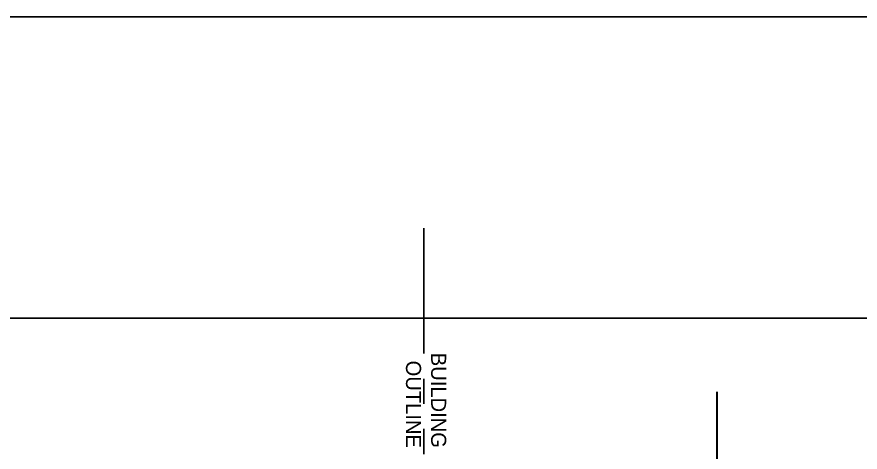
# Model space of a CAD drawing. Header units: millimetres. Extents: x 1066295 to 1300022, y -5734212 to -5454663.
# Drawn here: x 1199076 to 1207466, y -5589525 to -5585191 of the extents above; entities that cross this region are included whole.
import ezdxf

# ---------------------------------------------------------------- set-up
doc = ezdxf.new("R2010")
doc.units = ezdxf.units.MM
doc.header["$LTSCALE"] = 1000
doc.header["$MEASUREMENT"] = 0
for name, pattern in [('AUDIT_D_120904163729-0', [0]), ('T9_PROFILE SECTIONS$0$HIDDEN2', [0.1875, 0.125, -0.0625]), ('T9_PROFILE SECTIONS$0$PHANTOM2', [1.25, 0.625, -0.125, 0.125, -0.125, 0.125, -0.125])]:
    doc.linetypes.add(name, pattern=pattern)
doc.layers.get('0').update_dxf_attribs({"linetype": 'AUDIT_D_120904163729-0'})
doc.layers.add('T9_PROFILE SECTIONS$0$A-BUILDING LINE TURNS HERE', color=252, linetype='T9_PROFILE SECTIONS$0$PHANTOM2')
doc.layers.add('T9_PROFILE SECTIONS$0$LEVEL', color=7, linetype='Continuous')
doc.layers.add('T9_PROFILE SECTIONS$0$A-SLAB', color=3, linetype='Continuous', lineweight=35)
doc.layers.add('T9_PROFILE SECTIONS$0$a-Text', color=4, linetype='Continuous', lineweight=0)
doc.styles.add('T9_PROFILE SECTIONS$0$STANDARD', font='GOTHIC.TTF')

# ---------------------------------------------------------------- blocks, each defined once
blk = doc.blocks.new('T9_PROFILE SECTIONS$0$A$C04612184')
at = {"layer": 'T9_PROFILE SECTIONS$0$LEVEL', "color": 8, "linetype": 'T9_PROFILE SECTIONS$0$HIDDEN2', "ltscale": 5}
for p, q in [((89.8181, 106.7178), (-67.827, 106.7178)), ((89.8181, 103.7178), (-67.8271, 103.7178))]:
    blk.add_line(p, q, dxfattribs=at)
blk = doc.blocks.new('T9_PROFILE SECTIONS$0$A$C3ED14206')
at = {"layer": 'T9_PROFILE SECTIONS$0$A-BUILDING LINE TURNS HERE', "ltscale": 2}
blk.add_line((-2915.1, 3824.9), (-2915.1, -90974.6), dxfattribs=at)
at = {"layer": 'T9_PROFILE SECTIONS$0$A-SLAB', "linetype": 'ByBlock'}
blk.add_lwpolyline([(0, 2192.6), (0, -44931.1), (-204.4, -44931.1), (-204.4, -45009.6), (355.9, -45009.6), (355.9, -45124.6), (0, -45124.6), (0, -88142.6)], dxfattribs=at)
at = {"layer": 'T9_PROFILE SECTIONS$0$a-Text', "linetype": 'ByBlock', "insert": (-2692.6, 1635.7), "char_height": 150, "width": 968.591, "attachment_point": 3, "rotation": 270, "style": 'T9_PROFILE SECTIONS$0$STANDARD'}
blk.add_mtext('BUILDING OUTLINE ', dxfattribs=at)
blk = doc.blocks.new('T9_PROFILE SECTIONS')
at = {"layer": 'T9_PROFILE SECTIONS$0$LEVEL', "linetype": 'ByBlock', "xscale": 1000, "yscale": 1000, "zscale": 1000}
blk.add_blockref('T9_PROFILE SECTIONS$0$A$C04612184', (1171279.5443, -5689510.054, -0.01), dxfattribs=at)
at = {"linetype": 'ByBlock'}
blk.add_blockref('T9_PROFILE SECTIONS$0$A$C3ED14206', (1207785.4618, -5588720.0701, -0.01), dxfattribs=at)

msp = doc.modelspace()

# ---------------------------------------------------------------- block references
at = {"linetype": 'ByBlock'}
msp.add_blockref('T9_PROFILE SECTIONS', (-1745.2, -2398.4, 0.4), dxfattribs=at)

doc.saveas('drawing.dxf')
